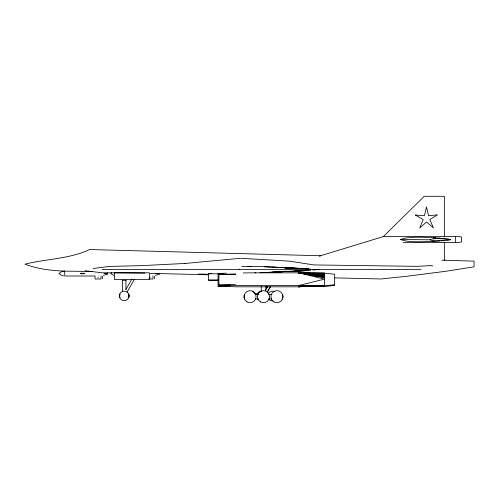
<?xml version="1.0" encoding="UTF-8"?>
<svg xmlns="http://www.w3.org/2000/svg" width="499" height="499" viewBox="0 0 499 499"><rect width="100%" height="100%" fill="white"/><g stroke="black" fill="none" stroke-linecap="round" stroke-linejoin="round"><path stroke-width="0.75" d="M282.534 298.988L282.995 296.674L282.534 294.366M125.798 289.588L131.911 279.003M127.064 292.077L134.318 279.515M265.711 289.888L267.62 286.582M267.096 287.948L267.857 286.626M267.358 291.722L270.408 286.432M267.214 292.42L270.651 286.47M415.411 215L424.437 215.73L426.477 206.879L428.516 215.699L437.523 214.832L429.795 219.566L433.419 227.875L426.514 221.999L419.715 228.006L423.189 219.622L415.386 214.988M319.31 256.13L383.375 236.551L424.237 196.288L444.353 196.288L444.353 236.551M106.137 273.546L106.381 273.358A1.472 1.472 0 0 1 106.886 273.352A2.177 2.177 0 0 1 107.559 273.521A2.177 2.177 0 0 1 106.886 273.677A1.472 1.472 0 0 1 106.381 273.67L104.06 273.514M158.077 273.546L158.32 273.358A1.472 1.472 0 0 1 158.819 273.352A2.177 2.177 0 0 1 159.499 273.521A2.177 2.177 0 0 1 158.819 273.677A1.472 1.472 0 0 1 158.32 273.67L156 273.514M102.189 269.622L239.14 269.622L239.72 269.117M111.695 272.766L110.784 273.514L113.772 275.392M107.173 274.263L103.38 275.373M159.112 274.263L155.32 275.373M440.081 240.761A189.395 189.395 0 0 1 429.676 241.46L427.063 241.547A136.601 136.601 0 0 1 409.76 241.485L404.889 240.817L400.329 239.501L404.889 238.191L409.76 237.524A136.601 136.601 0 0 1 427.063 237.462L429.676 237.549A189.395 189.395 0 0 1 450.366 239.501L450.46 239.501M301.09 285.596L298.839 286.152L302.594 285.64M63.535 271.163L61.29 271.874L58.845 273.514L61.29 275.161L63.535 275.866M302.594 286.114L298.839 286.813L236.383 286.813L218.057 286.152L218.057 273.502L226.452 273.196M303.348 286.208L298.839 286.769L305.032 286.145L298.839 286.8L313.559 286.177M93.082 268.518L109.156 266.441L142.153 265.611L185.079 263.453L240.53 258.27M298.839 286.788L304.103 286.133M310.771 270.24L304.39 270.57M312.779 285.684L298.839 285.946L324.406 285.808L334.648 284.742M313.559 285.684L298.839 286.052L302.712 285.709M298.839 286.052L304.259 285.659L298.839 286.083L303.486 285.653M312.779 270.046L316.266 269.678L314.264 269.46M285.727 271.194L283.232 271.412L290.998 271.207M304.708 270.346L305.781 270.252M300.579 270.732L294.659 271.088M298.839 286.713L308.906 286.17M264.177 272.56L303.623 270.745M260.023 272.722L307.041 270.62M272.473 272.098L308.75 270.533M184.917 263.453L185.26 263.441M230.538 285.091L218.911 285.079L218.911 274.506L235.528 273.907M218.911 285.079L235.528 284.48M218.057 286.152L236.383 285.484L298.839 285.484L324.406 279.159L298.839 272.834L254.889 272.834M308.906 285.671L298.839 286.021L308.132 285.678M312.779 286.183L298.839 286.644L324.406 286.482L334.648 285.403L334.648 274.244L324.406 273.165L298.839 273.121L310.459 273.202M429.658 265.649L417.133 266.341L313.94 264.938L289.146 261.12L241.26 258.32M255.875 272.834L243.194 272.922M298.839 286.569L324.406 286.47L324.406 273.165L298.839 273.165M298.839 285.858L324.406 285.821M383.375 236.551L459.049 236.551L461.544 237.087L461.544 241.921L459.049 242.458L403.254 242.458M420.925 269.622L239.14 269.622M80.401 273.514A2.152 2.152 0 0 1 81.243 273.246A8.059 8.059 0 0 1 82.803 273.234A11.265 11.265 0 0 1 84.892 273.514A11.265 11.265 0 0 1 82.803 273.795A8.059 8.059 0 0 1 81.243 273.789A2.152 2.152 0 0 1 80.401 273.514L82.722 273.514A0.929 0.929 0 0 0 83.127 273.677A3.262 3.262 0 0 0 83.882 273.677A4.603 4.603 0 0 0 84.892 273.514A4.603 4.603 0 0 0 83.882 273.352A3.262 3.262 0 0 0 83.127 273.358A0.929 0.929 0 0 0 82.722 273.514M218.057 280.475L208.576 280.475L208.576 273.67L211.819 273.67M227.438 274.562L235.965 274.556L218.911 274.506M94.436 276.003L64.714 276.003L64.714 271.026M149.213 278.985L152.981 278.985L152.981 275.86M208.576 279.908L218.057 279.908M122.249 280.307L126.235 280.307M254.989 293.743L258.089 293.743M255.363 294.366L258.47 294.366M268.562 294.366L271.668 294.366M255.363 298.988L258.47 298.988M268.562 298.988L271.668 298.988M241.734 266.31L260.023 266.522L305.332 268.693M313.996 269.672L318.973 269.691M247.56 266.316L251.721 266.341M312.779 273.221L324.406 273.296L298.839 273.084L324.406 273.851L298.839 273.003L324.406 275.379L298.839 272.903L324.406 277.538L298.839 272.847M400.329 239.501L429.907 239.782A11.508 11.508 0 0 0 433.781 240.786A45.334 45.334 0 0 0 440.885 240.824L441.964 240.78A63.279 63.279 0 0 0 450.46 239.788A63.279 63.279 0 0 0 441.964 238.79L440.891 238.747A45.334 45.334 0 0 0 433.781 238.778M305.812 273.202L298.839 273.084L324.406 273.521L307.359 273.227M429.963 265.693L431.685 265.755M218.057 273.895L208.576 273.67M208.682 274.3L198.446 274.063L198.446 274.537M202.781 274.194L204.228 274.232M144.779 273.121L114.365 272.803L114.365 279.509L149.369 279.509L149.369 272.803L102.189 272.803L85.067 270.726M150.249 273.358L208.75 274.787M334.817 277.874L380.924 278.978L407.09 276.246L445.732 271.288L474.05 266.834L474.05 261.145L441.871 260.166M285.565 267.919L293.936 268.2M306.411 268.83L310.771 269.123M295.246 268.25L301.695 268.699M218.057 273.502L223.402 273.695M272.473 267.146L308.75 268.849M307.041 268.761L264.177 266.684M320.851 255.769L89.645 249.537C69.392 259.037 46.388 258.831 24.95 264.164C41.348 270.408 58.926 271.294 76.26 271.25L92.246 271.599L90.762 271.419M284.991 268L287.199 268.206M432.015 265.83L432.714 265.898M305.781 269.073L307.303 269.254M298.839 272.903L324.406 276.041L298.839 272.878L324.406 276.764M455.356 236.551L455.356 242.458M444.353 242.458L444.353 260.359M307.895 268.88L307.895 270.483M266.447 286.526L266.447 287.967M265.83 286.42L265.83 290.755M261.202 286.42L261.202 291.478M244.491 295.907L244.491 294.366L244.036 296.674L244.491 298.988L244.491 297.448M159.499 273.221L159.499 274.107M154.416 276.228L154.416 278.617M149.968 277.095L149.968 277.743M125.916 280.307L125.916 289.476M122.567 280.307L122.567 291.772M107.559 272.922L107.559 274.107M102.482 276.228L102.482 278.617M101.041 275.86L101.041 278.985L95.016 278.985L95.016 275.91M98.029 277.095L98.029 277.743M158.514 273.708A9.799 9.799 0 0 0 159.499 273.514A9.799 9.799 0 0 0 158.763 273.365M106.58 273.708A9.799 9.799 0 0 0 107.559 273.514A9.799 9.799 0 0 0 106.823 273.365M252.563 291.541A4.89 4.89 0 0 1 255.207 294.185M272.473 300.947A4.89 4.89 0 0 1 269.017 299.512M268.237 293.612A4.89 4.89 0 0 1 274.344 291.541M258.126 299.512A4.89 4.89 0 0 1 257.347 298.496M257.066 294.185A4.89 4.89 0 0 1 260.946 291.21M433.494 237.73A189.395 189.395 0 0 1 435.727 237.88M438.696 238.11A189.395 189.395 0 0 1 440.174 238.248M443.131 238.547A189.395 189.395 0 0 1 444.603 238.715M447.541 239.083A189.395 189.395 0 0 1 449 239.289M434.242 241.229A189.395 189.395 0 0 1 432.752 241.316M450.366 239.508A189.395 189.395 0 0 1 447.447 239.919M444.509 240.293A189.395 189.395 0 0 1 441.559 240.618M429.907 239.782A11.508 11.508 0 0 1 433.781 238.784M119.785 294.061L119.417 295.907L119.785 297.753L119.785 294.061M129.066 295.907L128.698 297.753L128.698 294.061L129.066 295.907A4.828 4.828 0 0 1 121.831 300.086A4.828 4.828 0 0 1 121.831 291.728A4.828 4.828 0 0 1 129.066 295.907M322.08 286.177L298.839 286.644L322.08 286.17M324.406 285.69L298.839 285.946L324.406 285.69M324.406 274.275L298.839 273.003L324.406 274.787L298.839 272.934L324.406 274.275M247.055 301.901A6.038 6.038 0 0 0 256.106 296.674A6.038 6.038 0 0 0 247.055 291.447A6.038 6.038 0 0 0 247.055 301.901M273.939 301.901A6.038 6.038 0 0 0 282.995 296.674A6.038 6.038 0 0 0 273.939 291.447A6.038 6.038 0 0 0 273.939 301.901M260.497 301.901A6.038 6.038 0 0 0 269.554 296.674A6.038 6.038 0 0 0 260.497 291.447A6.038 6.038 0 0 0 260.497 301.901"/></g></svg>
